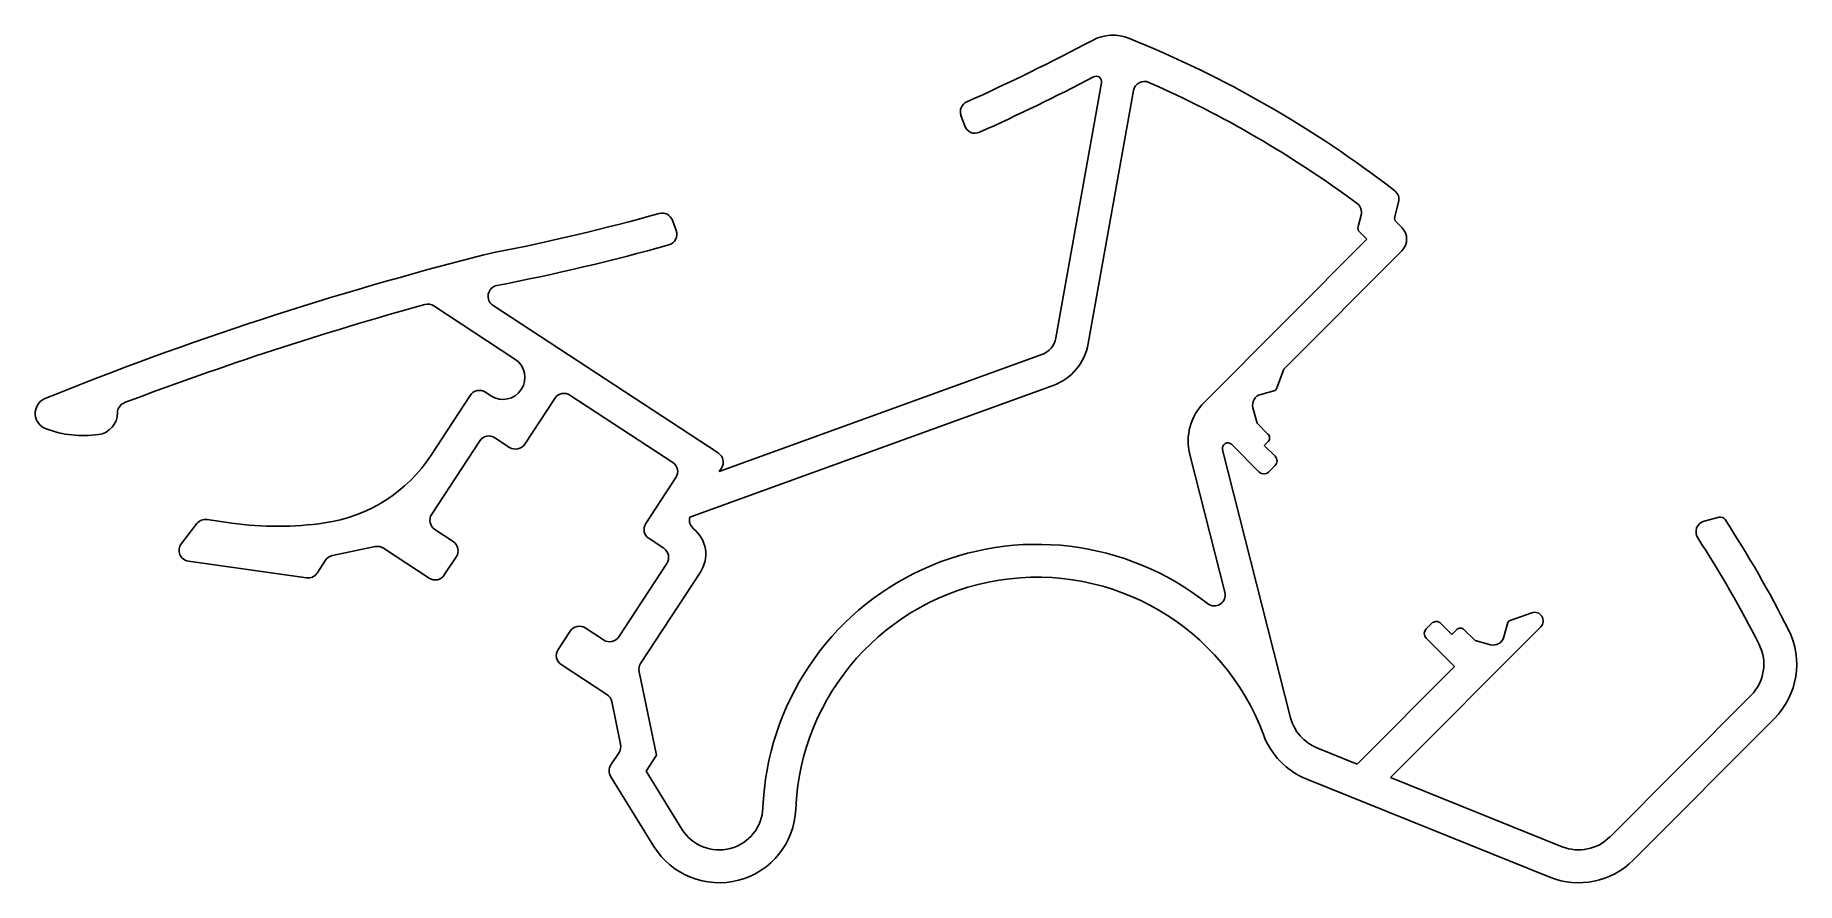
# Model space of a CAD drawing. Extents: x 3442.7 to 3523, y 2652.8 to 2691.4.
import ezdxf

# ---------------------------------------------------------------- set-up
doc = ezdxf.new("R2010")
doc.units = 0
doc.layers.get('0').update_dxf_attribs({"linetype": 'CONTINUOUS'})

msp = doc.modelspace()

# ---------------------------------------------------------------- linework, layer by layer
for p, q in [((3491.322, 2689.262), (3489.24, 2677.624)), ((3490.717, 2677.36), (3492.782, 2688.908)), ((3484.912, 2687.758), (3485.083, 2687.287)), ((3503.16, 2683.224), (3503.02, 2682.701)), ((3504.693, 2683.152), (3504.869, 2683.812)), ((3471.922, 2682.514), (3471.751, 2682.985)), ((3503.085, 2682.46), (3503.424, 2682.122)), ((3505.014, 2682.655), (3504.758, 2682.91)), ((3503.424, 2682.122), (3496.002, 2674.681)), ((3499.634, 2676.199), (3505.016, 2681.594)), ((3460.87, 2679.077), (3464.571, 2676.653)), ((3473.842, 2672.374), (3463.572, 2679.1)), ((3488.597, 2676.86), (3473.884, 2671.525)), ((3499.306, 2675.294), (3499.634, 2676.199)), ((3462.533, 2675), (3460.748, 2672.275)), ((3463.476, 2674.98), (3463.225, 2675.144)), ((3467.081, 2675.009), (3471.766, 2671.941)), ((3472.549, 2669.445), (3489.108, 2675.45)), ((3498.579, 2675.046), (3499.235, 2675.223)), ((3499.235, 2675.223), (3499.306, 2675.294)), ((3465.019, 2672.773), (3466.389, 2674.865)), ((3498.416, 2673.728), (3498.226, 2674.433)), ((3498.912, 2673.234), (3498.416, 2673.728)), ((3460.774, 2669.577), (3462.966, 2672.923)), ((3463.658, 2673.067), (3464.327, 2672.629)), ((3497.259, 2672.762), (3498.514, 2671.505)), ((3498.743, 2672.714), (3498.91, 2672.878)), ((3499.236, 2672.221), (3498.743, 2672.714)), ((3495.348, 2672.3), (3496.943, 2666.019)), ((3499.945, 2660.293), (3496.839, 2672.523)), ((3498.936, 2671.503), (3499.234, 2671.795)), ((3471.91, 2671.249), (3470.54, 2669.157)), ((3473.884, 2671.525), (3473.987, 2671.682)), ((3519.48, 2669.441), (3518.797, 2669.257)), ((3450.071, 2669.149), (3449.36, 2668.239)), ((3451.658, 2669.177), (3450.535, 2669.336)), ((3461.755, 2668.337), (3460.918, 2668.885)), ((3456.25, 2667.694), (3458.198, 2668.101)), ((3458.574, 2668.029), (3460.659, 2666.664)), ((3470.685, 2668.465), (3471.354, 2668.027)), ((3449.684, 2667.436), (3455.064, 2666.676)), ((3455.552, 2666.897), (3455.933, 2667.479)), ((3461.351, 2666.808), (3461.899, 2667.644)), ((3471.498, 2667.335), (3469.307, 2663.988)), ((3470.303, 2662.772), (3473.027, 2666.931)), ((3506.374, 2664.598), (3506.123, 2664.346)), ((3507.296, 2664.094), (3506.801, 2664.597)), ((3509.845, 2664.639), (3509.67, 2663.983)), ((3509.916, 2664.71), (3509.845, 2664.639)), ((3510.942, 2665.085), (3509.916, 2664.71)), ((3467.086, 2664.248), (3466.538, 2663.411)), ((3468.615, 2663.844), (3467.778, 2664.392)), ((3504.494, 2657.575), (3511.349, 2664.447)), ((3506.124, 2663.922), (3507.418, 2662.63)), ((3507.502, 2664.307), (3507.296, 2664.094)), ((3508.353, 2663.816), (3507.858, 2664.31)), ((3509.058, 2663.628), (3508.353, 2663.816)), ((3466.682, 2662.719), (3468.768, 2661.353)), ((3471.027, 2658.584), (3470.232, 2662.396)), ((3507.418, 2662.63), (3502.983, 2658.185)), ((3468.983, 2661.037), (3469.389, 2659.089)), ((3520.941, 2661.32), (3514.495, 2654.857)), ((3515.557, 2653.798), (3522.003, 2660.26)), ((3502.983, 2658.185), (3501.135, 2658.93)), ((3469.318, 2658.713), (3468.947, 2658.145)), ((3470.55, 2657.856), (3471.027, 2658.584)), ((3468.94, 2657.608), (3470.906, 2654.429)), ((3472.181, 2655.218), (3470.55, 2657.856)), ((3500.676, 2657.498), (3511.77, 2653.024)), ((3512.331, 2654.415), (3504.494, 2657.575))]:
    msp.add_line(p, q)
for centre, radius, start, end in [((3444.681, 2778.174), 98.5, 294.27584, 297.986), ((3491.841, 2689.427), 2, 67.96913, 117.986), ((3473.362, 2643.76), 51.264, 52.32775, 67.96913), ((3444.681, 2778.174), 100, 294.25397, 297.56758), ((3491.076, 2689.306), 0.25, 349.85962, 117.56758), ((3493.275, 2688.82), 0.5, 66.15849, 169.85962), ((3473.362, 2643.76), 49.764, 53.48325, 66.15849), ((3485.383, 2687.928), 0.5, 114.27584, 199.93109), ((3485.553, 2687.457), 0.5, 199.93109, 294.25397), ((3504.386, 2683.941), 0.5, 345.07192, 52.32775), ((3444.681, 2778.174), 98.5, 281.12609, 285.58634), ((3471.281, 2682.815), 0.5, 19.93109, 105.58634), ((3502.677, 2683.353), 0.5, 345.07192, 53.48325), ((3504.935, 2683.087), 0.25, 165.07192, 225.07192), ((3471.452, 2682.344), 0.5, 285.60821, 19.93109), ((3503.262, 2682.637), 0.25, 165.07192, 225.07192), ((3504.485, 2682.124), 0.75, 315.07192, 45.07192), ((3465.618, 2671.714), 10, 101.12609, 104.25285), ((3444.681, 2778.174), 100, 280.99346, 285.60821), ((3501.675, 2529.766), 156.456, 104.25285, 111.98403), ((3463.846, 2679.519), 0.5, 100.99346, 236.77806), ((3501.675, 2529.766), 154.956, 105.42424, 110.75334), ((3460.596, 2678.659), 0.5, 56.77806, 105.42424), ((3488.256, 2677.8), 1, 289.93109, 349.85962), ((3464.024, 2675.816), 1, 236.77806, 56.77806), ((3488.256, 2677.8), 2.5, 289.93109, 349.85962), ((3462.951, 2674.726), 0.5, 56.77806, 146.77806), ((3466.807, 2674.591), 0.5, 56.77806, 146.77806), ((3498.709, 2674.563), 0.5, 105.07192, 195.07192), ((3443.445, 2674.177), 0.75, 116.84825, 249.84709), ((3445.445, 2674.202), 1, 277.69009, 359.9093), ((3446.945, 2674.2), 0.5, 110.75334, 179.9093), ((3497.772, 2672.916), 2.5, 135.07192, 194.24655), ((3444.909, 2678.166), 5, 249.84709, 277.69009), ((3463.384, 2672.649), 0.5, 56.77806, 146.77806), ((3464.601, 2673.047), 0.5, 236.77806, 326.77806), ((3497.082, 2672.585), 0.25, 44.96188, 194.24655), ((3498.735, 2673.057), 0.25, 314.44292, 45.07251), ((3454.892, 2676.11), 7, 278.15989, 326.77806), ((3471.492, 2671.523), 0.5, 326.77806, 56.77806), ((3473.569, 2671.956), 0.5, 326.77806, 56.77806), ((3499.023, 2672.009), 0.3, 314.48093, 44.98208), ((3498.726, 2671.717), 0.3, 224.96188, 314.48093), ((3461.192, 2669.303), 0.5, 146.77806, 236.77806), ((3473.03, 2669.308), 0.5, 164.08733, 231.03889), ((3519.545, 2669.199), 0.25, 33.18873, 105.07192), ((3450.465, 2668.841), 0.5, 81.95653, 141.95653), ((3453.757, 2684.029), 15, 261.95653, 278.15989), ((3470.959, 2668.883), 0.5, 146.77806, 236.77806), ((3471.772, 2667.753), 1.5, 326.77806, 51.03889), ((3518.927, 2668.774), 0.5, 105.07192, 213.1686), ((3476.852, 2641.274), 51.264, 26.69538, 33.18873), ((3449.754, 2667.931), 0.5, 141.95653, 261.95653), ((3458.3, 2667.611), 0.5, 56.77806, 101.77806), ((3461.481, 2667.918), 0.5, 326.77806, 56.77806), ((3471.08, 2667.608), 0.5, 326.77806, 56.77806), ((3488.381, 2655.697), 12.51, 51.62034, 177.73939), ((3476.852, 2641.274), 49.764, 26.69538, 33.1686), ((3456.352, 2667.205), 0.5, 101.77806, 146.77806), ((3455.134, 2667.171), 0.5, 261.95653, 326.77806), ((3460.933, 2667.082), 0.5, 236.77806, 326.77806), ((3488.381, 2655.697), 11.01, 20.35258, 177.73939), ((3496.459, 2665.896), 0.5, 231.62034, 14.24655), ((3506.587, 2664.386), 0.3, 44.57136, 135.07251), ((3511.075, 2664.721), 0.387, 315.07192, 110.07192), ((3467.504, 2663.974), 0.5, 56.77806, 146.77806), ((3468.889, 2664.262), 0.5, 236.77806, 326.77806), ((3506.335, 2664.134), 0.3, 135.07251, 225.07251), ((3507.682, 2664.133), 0.25, 45.07251, 135.9379), ((3509.187, 2664.111), 0.5, 255.07192, 345.07192), ((3519.525, 2662.732), 3.5, 315.07192, 26.69538), ((3466.956, 2663.137), 0.5, 146.77806, 236.77806), ((3519.525, 2662.732), 2, 315.07192, 26.69538), ((3470.722, 2662.498), 0.5, 146.77806, 191.77806), ((3468.494, 2660.935), 0.5, 11.77806, 56.77806), ((3501.883, 2660.785), 2, 194.24655, 248.0352), ((3468.9, 2658.987), 0.5, 326.77806, 11.77806), ((3501.985, 2660.744), 3.5, 200.35258, 248.0352), ((3469.365, 2657.871), 0.5, 146.77806, 211.73065), ((3473.882, 2656.27), 3.5, 211.73065, 357.73939), ((3473.882, 2656.27), 2, 211.73065, 357.73939), ((3513.079, 2656.27), 2, 248.0352, 315.07192), ((3513.079, 2656.27), 3.5, 248.0352, 315.07192)]:
    msp.add_arc(centre, radius, start, end)

doc.saveas('drawing.dxf')
